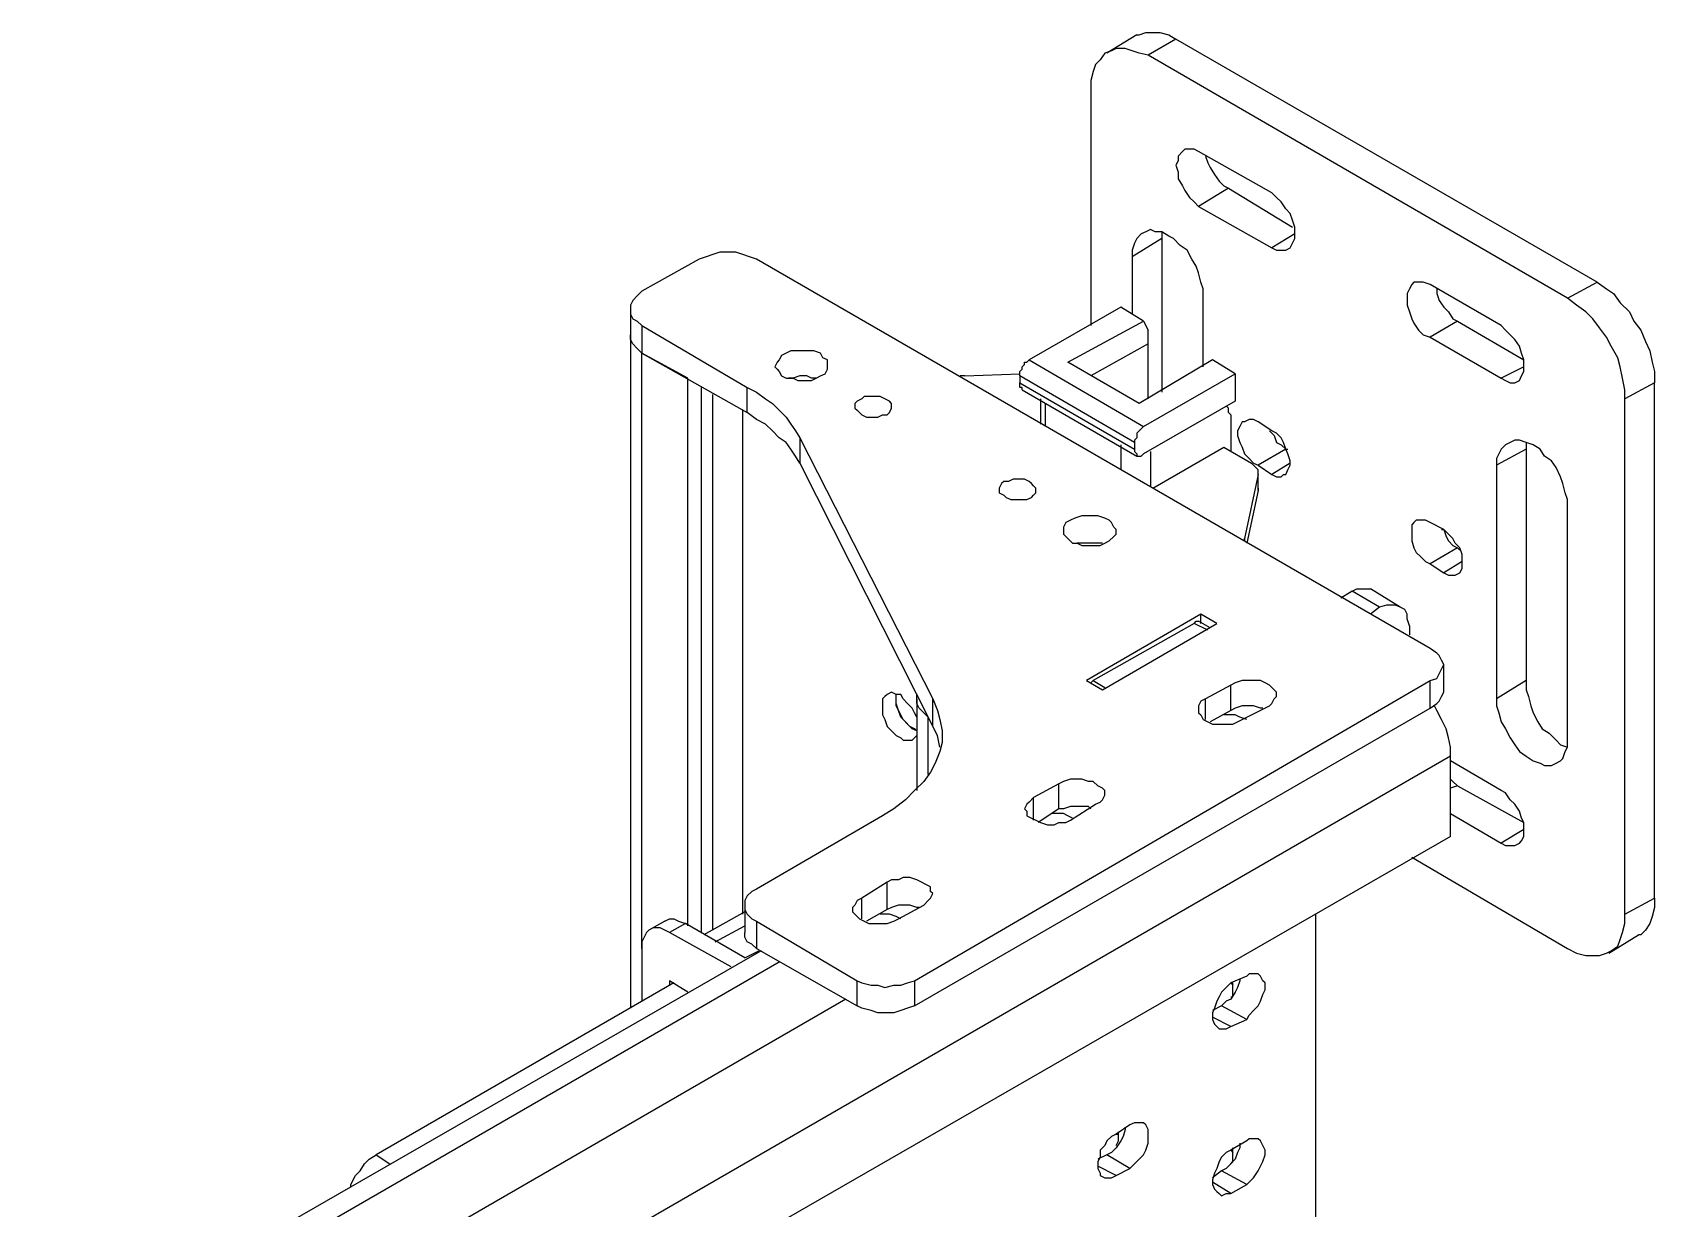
# Model space of a CAD drawing. Header units: millimetres. Extents: x -54 to 6594, y -112 to 3218.
# Drawn here: x 389.8 to 639.6, y 1884.4 to 2065.5 of the extents above; entities that cross this region are included whole.
import ezdxf

# ---------------------------------------------------------------- set-up
doc = ezdxf.new("R2010")
doc.units = ezdxf.units.MM

# ---------------------------------------------------------------- blocks, each defined once
blk = doc.blocks.new('LKarkas_iso')
at = {"lineweight": 25}
for points in [[(559.86, 2065.16), (555.27, 2062.34)], [(559.86, 2065.16), (560.21, 2065.16), (561.27, 2065.51), (562.33, 2065.51), (563.39, 2065.51), (564.8, 2065.16), (565.86, 2064.46)], [(565.86, 2064.46), (561.62, 2061.99)], [(630.77, 2027.06), (565.86, 2064.46)], [(561.62, 2061.99), (560.21, 2062.34), (559.15, 2062.69), (558.09, 2063.04), (556.68, 2063.04), (555.98, 2062.69), (554.92, 2062.34), (554.21, 2061.28), (553.51, 2060.57), (553.16, 2059.52), (552.8, 2058.11), (552.8, 2056.69)], [(626.18, 2024.59), (561.62, 2061.99)], [(552.8, 2056.69), (552.8, 2020.36)], [(569.38, 2047.17), (568.68, 2047.52), (567.97, 2047.52), (567.27, 2047.52), (566.91, 2047.17), (566.21, 2046.46), (566.21, 2045.76), (565.86, 2045.05), (566.21, 2043.99), (566.21, 2042.94), (566.91, 2041.88), (567.27, 2041.17), (567.97, 2040.11), (568.68, 2039.41), (569.38, 2038.7)], [(580.67, 2040.82), (569.38, 2047.17)], [(570.44, 2046.46), (570.79, 2045.41), (571.15, 2044.7), (571.85, 2043.64), (572.56, 2042.58), (573.26, 2041.88), (573.97, 2041.52)], [(573.97, 2041.52), (569.38, 2038.7)], [(573.97, 2041.52), (583.85, 2035.53)], [(580.67, 2032.35), (581.38, 2032), (582.08, 2032), (582.79, 2032), (583.49, 2032.35), (583.85, 2033.06), (584.2, 2033.76), (584.2, 2034.47), (584.2, 2035.53), (583.85, 2036.59), (583.49, 2037.64), (582.79, 2038.35), (582.08, 2039.41), (581.38, 2040.11), (580.67, 2040.82)], [(569.38, 2038.7), (580.67, 2032.35)], [(570.09, 2024.59), (570.09, 2026), (569.74, 2027.06), (569.38, 2028.47), (569.03, 2029.53), (568.32, 2030.59), (567.62, 2032), (566.56, 2032.71), (565.5, 2033.76), (564.8, 2034.12), (563.74, 2034.82), (562.68, 2034.82), (561.97, 2035.17), (561.27, 2034.82), (560.56, 2034.47), (559.86, 2033.76), (559.51, 2033.06), (559.15, 2032), (559.15, 2030.94)], [(563.74, 2033.76), (559.15, 2030.94)], [(563.74, 2034.82), (563.74, 2034.82), (563.74, 2033.76)], [(563.74, 2033.76), (563.74, 2010.13)], [(584.2, 2034.47), (580.67, 2032.35)], [(501.3, 2030.59), (500.24, 2030.94), (499.18, 2031.29), (498.12, 2031.65), (496.71, 2031.65), (495.65, 2031.65), (494.59, 2031.29), (493.54, 2030.94), (492.48, 2030.59)], [(559.15, 2030.94), (559.15, 2022.12)], [(492.48, 2030.59), (483.66, 2025.65)], [(605.01, 1970.62), (501.3, 2030.59)], [(483.66, 2025.65), (482.95, 2024.94), (482.25, 2024.24), (481.89, 2023.53), (481.89, 2022.83), (481.89, 2022.12), (482.25, 2021.42), (482.95, 2021.06), (483.66, 2020.36)], [(605.01, 2026.71), (603.96, 2027.06), (603.25, 2027.06), (602.54, 2027.06), (602.19, 2026.71), (601.84, 2026), (601.49, 2025.3), (601.49, 2024.59), (601.49, 2023.53), (601.84, 2022.47), (602.19, 2021.42), (602.54, 2020.71), (603.25, 2019.65), (603.96, 2018.95), (605.01, 2018.59)], [(615.95, 2020.36), (605.01, 2026.71)], [(606.07, 2026), (606.07, 2025.3), (606.42, 2024.24), (607.13, 2023.18), (607.84, 2022.47), (608.54, 2021.42), (609.25, 2021.06)], [(626.18, 2024.59), (630.77, 2027.06)], [(630.77, 2027.06), (632.18, 2026), (633.24, 2025.3), (634.29, 2023.89), (635.71, 2022.47), (636.41, 2021.06), (637.47, 2019.65), (638.17, 2017.89), (638.88, 2016.48), (639.23, 2014.71), (639.59, 2013.3), (639.59, 2011.54)], [(557.39, 2023.18), (543.28, 2015.07)], [(560.92, 2021.06), (557.39, 2023.18)], [(570.09, 2014.01), (570.09, 2024.59)], [(635, 2009.07), (635, 2010.48), (634.65, 2012.24), (634.29, 2014.01), (633.94, 2015.42), (632.88, 2017.18), (632.18, 2018.59), (631.12, 2020.01), (630.06, 2021.42), (629, 2022.47), (627.59, 2023.53), (626.18, 2024.59)], [(481.89, 2022.83), (481.89, 2018.95)], [(549.27, 2014.71), (560.92, 2021.06)], [(560.92, 2021.06), (561.62, 2019.65)], [(609.25, 2021.06), (605.01, 2018.59)], [(609.25, 2021.06), (619.48, 2015.07)], [(483.66, 2016.12), (482.95, 2016.83), (482.25, 2017.54), (481.89, 2018.24), (481.89, 2018.95)], [(483.66, 2016.12), (482.95, 2016.83), (482.25, 2017.54), (481.89, 2018.24), (481.89, 2018.95)], [(481.89, 2018.95), (481.89, 1915.23)], [(483.66, 2020.36), (483.66, 2016.12)], [(483.66, 2020.36), (499.89, 2010.83)], [(561.62, 2017.54), (561.62, 2019.65)], [(605.01, 2018.59), (615.95, 2012.24)], [(615.95, 2012.24), (616.66, 2011.89), (617.36, 2011.54), (618.07, 2011.54), (618.77, 2011.89), (619.12, 2012.6), (619.48, 2013.3), (619.48, 2014.01), (619.48, 2015.07), (619.12, 2016.12), (618.77, 2017.18), (618.07, 2018.24), (617.36, 2018.95), (616.66, 2019.65), (615.95, 2020.36)], [(483.66, 1924.4), (483.66, 2016.12)], [(483.66, 2016.12), (499.89, 2006.95)], [(490.71, 2012.24), (483.66, 2016.12)], [(511.17, 2012.6), (511.88, 2012.95), (512.23, 2013.66), (512.23, 2014.01), (512.23, 2014.71), (512.23, 2015.07), (511.53, 2015.42), (511.17, 2016.12), (510.12, 2016.48), (509.41, 2016.48), (508.35, 2016.48), (507.65, 2016.48), (506.59, 2016.48), (505.88, 2016.12), (505.18, 2015.77), (504.82, 2015.07), (504.47, 2014.71), (504.12, 2014.01), (504.47, 2013.66), (504.82, 2013.3), (505.18, 2012.6), (505.88, 2012.24), (506.94, 2012.24), (507.65, 2011.89), (508.71, 2011.89), (509.76, 2011.89), (510.47, 2012.24), (511.17, 2012.6)], [(561.62, 2017.54), (552.8, 2012.6)], [(561.62, 2009.07), (561.62, 2017.54)], [(541.87, 2012.6), (541.87, 2012.95), (541.87, 2013.3), (542.22, 2013.66), (542.22, 2014.01), (542.57, 2014.36), (542.57, 2014.71), (542.92, 2014.71), (543.28, 2015.07)], [(543.28, 2015.07), (560.92, 2004.84)], [(560.21, 2008.36), (549.27, 2014.71)], [(571.5, 2015.07), (560.21, 2008.36)], [(575.03, 2012.95), (571.5, 2015.07)], [(619.48, 2014.01), (615.95, 2012.24)], [(490.71, 1927.93), (490.71, 2012.24)], [(492.83, 1926.87), (492.83, 2010.83)], [(499.89, 2006.95), (499.89, 2010.83)], [(499.89, 2010.83), (501.3, 2010.13), (502.71, 2009.07), (503.77, 2008.36), (504.82, 2007.31), (505.88, 2006.25), (506.59, 2005.19), (507.29, 2004.13), (508, 2003.07)], [(510.47, 2012.24), (509.76, 2012.24), (509.06, 2012.6), (508, 2012.6), (506.94, 2012.24), (506.24, 2012.24)], [(533.4, 2012.6), (533.05, 2012.6), (532.69, 2012.6)], [(533.4, 2012.6), (541.87, 2012.95)], [(541.87, 2012.6), (541.87, 2011.54)], [(559.51, 2002.37), (541.87, 2012.6)], [(542.22, 2010.48), (542.22, 2010.48), (542.22, 2010.83), (541.87, 2010.83), (541.87, 2011.19), (541.87, 2011.54)], [(541.87, 2011.54), (559.51, 2001.31)], [(560.92, 2004.84), (575.03, 2012.95)], [(575.03, 2012.95), (575.03, 2008.72)], [(639.59, 2011.54), (635, 2009.07)], [(639.59, 1932.16), (639.59, 2011.54)], [(494.59, 1927.22), (494.59, 2009.77)], [(517.52, 2009.07), (516.82, 2008.72), (516.47, 2008.36), (516.47, 2007.66), (516.82, 2007.31), (517.17, 2006.95), (517.52, 2006.6), (518.23, 2006.25), (519.29, 2006.25), (519.99, 2006.25), (520.7, 2006.6), (521.41, 2006.6), (521.76, 2006.95), (522.11, 2007.66), (522.11, 2008.01), (522.11, 2008.36), (521.76, 2008.72), (521.05, 2009.07), (520.35, 2009.42), (519.64, 2009.42), (518.94, 2009.42), (517.88, 2009.42), (517.52, 2009.07)], [(542.22, 2010.48), (559.86, 2000.25)], [(545.04, 2009.07), (545.04, 2005.19)], [(545.75, 2008.36), (545.75, 2004.84)], [(575.03, 2008.72), (560.92, 2000.6)], [(635, 1929.69), (635, 2009.07)], [(499.18, 1929.69), (499.18, 2007.31)], [(508, 1999.19), (507.29, 2000.25), (506.59, 2001.31), (505.88, 2002.37), (504.82, 2003.07), (503.77, 2004.13), (502.71, 2005.19), (501.3, 2005.89), (499.89, 2006.95)], [(574.32, 2006.6), (573.97, 2006.95), (573.97, 2007.31), (573.97, 2007.66), (573.62, 2008.01)], [(574.32, 2006.6), (574.32, 2000.96)], [(578.56, 2005.54), (577.85, 2005.89), (577.14, 2005.89), (576.44, 2005.54), (576.09, 2005.54), (575.73, 2004.84), (575.38, 2004.13), (575.38, 2003.42), (575.73, 2002.37), (576.09, 2001.66), (576.44, 2000.6), (577.14, 1999.9), (577.85, 1999.19), (578.56, 1998.84)], [(560.92, 2004.84), (560.56, 2004.48), (560.21, 2004.13), (559.86, 2003.78), (559.86, 2003.42), (559.86, 2003.07), (559.51, 2002.72), (559.51, 2002.37)], [(580.67, 2004.13), (578.56, 2005.54)], [(580.32, 2004.13), (580.32, 2004.13), (581.02, 2003.42), (581.38, 2002.37), (582.08, 2002.01), (582.79, 2001.31)], [(580.67, 1997.43), (581.38, 1997.07), (582.08, 1997.07), (582.44, 1997.43), (582.79, 1997.43), (583.14, 1998.13), (583.49, 1998.84), (583.49, 1999.54), (583.14, 2000.6), (582.79, 2001.31), (582.44, 2002.37), (582.08, 2003.07), (581.38, 2003.78), (580.67, 2004.13)], [(508, 2003.07), (508, 1999.19)], [(508, 2003.07), (528.46, 1962.86)], [(557.39, 2002.01), (557.39, 1998.13)], [(559.51, 2002.37), (559.51, 2001.31)], [(559.51, 2001.31), (559.51, 2000.96), (559.86, 2000.6), (559.86, 2000.25), (560.21, 2000.25), (560.56, 2000.25), (560.92, 2000.6)], [(561.97, 2000.96), (561.97, 1995.66)], [(562.33, 1995.31), (573.26, 2001.66)], [(573.26, 2001.66), (577.5, 1999.19)], [(582.79, 2001.31), (578.56, 1998.84)], [(582.79, 2001.31), (583.14, 2001.31)], [(626.18, 1992.14), (626.18, 1993.55), (625.83, 1994.61), (625.47, 1996.02), (625.12, 1997.07), (624.42, 1998.49), (623.71, 1999.54), (622.65, 2000.25), (621.95, 2001.31), (620.89, 2002.01), (619.83, 2002.37), (618.77, 2002.72), (618.07, 2002.72), (617.36, 2002.37), (616.66, 2002.01), (615.95, 2001.31), (615.6, 2000.6), (615.24, 1999.9), (615.24, 1998.84)], [(619.83, 2001.31), (615.24, 1998.84)], [(619.83, 2002.37), (619.83, 2002.37), (619.83, 2001.31)], [(619.83, 2001.31), (619.83, 1965.68)], [(508, 1999.19), (528.46, 1958.62)], [(578.56, 1997.43), (578.56, 1997.78), (578.56, 1998.13), (578.2, 1998.49), (577.85, 1998.84), (577.5, 1999.19)], [(578.56, 1998.84), (580.67, 1997.43)], [(583.49, 1999.19), (580.67, 1997.43)], [(615.24, 1998.84), (615.24, 1962.86)], [(539.4, 1996.37), (539.04, 1996.02), (538.69, 1995.31), (538.69, 1994.96), (538.69, 1994.61), (539.4, 1994.25), (539.75, 1993.9), (540.46, 1993.55), (541.16, 1993.55), (542.22, 1993.55), (542.92, 1993.55), (543.63, 1993.9), (543.98, 1994.25), (544.34, 1994.61), (544.34, 1995.31), (543.98, 1995.66), (543.63, 1996.02), (543.28, 1996.37), (542.57, 1996.72), (541.51, 1996.72), (540.81, 1996.72), (540.1, 1996.37), (539.4, 1996.37)], [(578.56, 1997.43), (576.44, 1987.55)], [(578.56, 1995.31), (578.56, 1997.78)], [(578.56, 1994.96), (578.56, 1997.43)], [(578.56, 1994.96), (576.79, 1986.84)], [(578.56, 1995.31), (578.56, 1994.96)], [(549.63, 1990.37), (548.92, 1990.02), (548.57, 1989.31), (548.57, 1988.96), (548.57, 1988.26), (548.92, 1987.9), (549.27, 1987.55), (549.98, 1986.84), (550.69, 1986.84), (551.39, 1986.49), (552.45, 1986.49), (553.51, 1986.49), (554.21, 1986.49), (554.92, 1986.84), (555.62, 1987.2), (556.33, 1987.9), (556.68, 1988.26), (556.68, 1988.96), (556.33, 1989.31), (555.98, 1990.02), (555.62, 1990.37), (554.92, 1990.72), (553.86, 1991.08), (553.16, 1991.08), (552.1, 1991.08), (551.39, 1991.08), (550.33, 1990.72), (549.63, 1990.37)], [(626.18, 1956.51), (626.18, 1992.14)], [(605.01, 1990.02), (604.31, 1990.37), (603.6, 1990.37), (602.9, 1990.37), (602.54, 1990.02), (602.19, 1989.67), (602.19, 1988.96), (602.19, 1987.9), (602.19, 1987.2), (602.54, 1986.14), (602.9, 1985.43), (603.6, 1984.73), (604.31, 1984.02), (605.01, 1983.67)], [(607.13, 1988.96), (605.01, 1990.02)], [(606.78, 1988.96), (607.13, 1988.96), (607.48, 1987.9), (607.84, 1987.2), (608.54, 1986.49), (609.25, 1986.14)], [(607.13, 1982.26), (607.84, 1981.91), (608.54, 1981.91), (608.89, 1981.91), (609.6, 1982.26), (609.95, 1982.96), (609.95, 1983.67), (609.95, 1984.37), (609.95, 1985.08), (609.6, 1986.14), (608.89, 1986.84), (608.54, 1987.55), (607.84, 1988.26), (607.13, 1988.96)], [(554.57, 1986.84), (553.86, 1986.84), (553.16, 1986.84), (552.1, 1986.84), (551.39, 1986.84), (550.69, 1986.84)], [(576.44, 1987.55), (576.44, 1987.2)], [(576.44, 1987.2), (576.44, 1987.2), (576.44, 1987.55)], [(609.25, 1986.14), (605.01, 1983.67)], [(609.25, 1986.14), (609.6, 1985.79)], [(605.01, 1983.67), (607.13, 1982.26)], [(609.95, 1984.02), (607.13, 1982.26)], [(593.02, 1979.44), (591.26, 1978.38)], [(593.02, 1979.44), (593.72, 1979.79), (594.43, 1979.79), (595.49, 1979.79), (595.84, 1979.79)], [(597.25, 1976.97), (593.02, 1979.44)], [(600.43, 1976.97), (595.84, 1979.79)], [(569.74, 1975.91), (552.1, 1965.68)], [(569.74, 1974.5), (569.74, 1975.91)], [(572.21, 1974.5), (569.74, 1975.91)], [(597.25, 1976.97), (595.84, 1975.91)], [(601.84, 1974.14), (601.49, 1975.2), (601.49, 1975.91), (601.13, 1976.61), (600.43, 1976.97), (599.72, 1977.32), (599.02, 1977.32), (598.31, 1977.32), (597.25, 1976.97)], [(568.68, 1974.5), (553.16, 1965.68)], [(554.57, 1964.27), (572.21, 1974.5)], [(568.68, 1974.5), (569.03, 1974.85), (569.38, 1974.85)], [(570.79, 1973.44), (568.68, 1974.5)], [(571.15, 1973.79), (569.38, 1974.85)], [(601.84, 1974.14), (601.84, 1972.73)], [(605.01, 1965.68), (606.07, 1966.03), (606.42, 1966.74), (606.78, 1967.44), (607.13, 1968.15), (606.78, 1968.85), (606.42, 1969.56), (606.07, 1969.91), (605.01, 1970.62)], [(525.64, 1919.46), (605.01, 1965.68)], [(552.1, 1965.68), (554.57, 1964.27)], [(552.8, 1965.32), (552.8, 1965.32), (553.16, 1965.68)], [(553.16, 1965.68), (554.92, 1964.62)], [(580.32, 1961.8), (580.67, 1962.15), (581.02, 1962.86), (581.38, 1963.21), (581.38, 1963.91), (581.02, 1964.27), (580.32, 1964.97), (579.61, 1965.32), (578.91, 1965.68), (577.85, 1965.68), (577.14, 1965.68), (576.09, 1965.68), (575.03, 1965.32), (574.32, 1964.97)], [(605.01, 1961.44), (605.01, 1965.68)], [(607.13, 1963.91), (607.13, 1968.15)], [(619.83, 1965.68), (615.24, 1962.86)], [(619.83, 1965.68), (619.83, 1964.27), (620.18, 1963.21), (620.54, 1961.8), (620.89, 1960.74), (621.59, 1959.33), (622.3, 1958.27), (623.36, 1957.56), (624.42, 1956.51), (625.12, 1955.8), (626.18, 1955.45)], [(525.99, 1960.03), (525.64, 1960.74), (525.29, 1961.44), (524.58, 1962.15), (523.87, 1962.86), (523.52, 1963.56), (522.82, 1963.56), (522.11, 1963.91), (521.41, 1963.56), (521.05, 1963.21), (520.7, 1962.86), (520.7, 1962.15), (520.7, 1961.44), (520.7, 1960.39), (521.05, 1959.68), (521.41, 1958.62), (522.11, 1957.92), (522.82, 1957.21), (523.52, 1956.86)], [(525.99, 1957.92), (525.99, 1957.92), (525.29, 1958.27), (524.58, 1958.97), (523.87, 1959.68), (523.52, 1960.39), (523.17, 1961.09), (522.82, 1962.15), (522.82, 1962.86), (522.82, 1963.56)], [(525.99, 1957.92), (525.64, 1958.27), (524.93, 1958.62), (524.23, 1959.33), (523.52, 1960.03), (523.17, 1961.09), (522.82, 1961.8), (522.82, 1962.5), (522.82, 1963.56)], [(527.76, 1960.03), (527.05, 1960.74), (526.34, 1961.44), (525.99, 1962.15), (525.99, 1962.86), (525.99, 1963.56)], [(574.32, 1964.97), (570.44, 1962.86)], [(574.32, 1961.09), (574.32, 1964.97)], [(605.01, 1961.44), (606.07, 1962.15), (606.42, 1962.5), (606.78, 1963.21), (607.13, 1963.91)], [(528.46, 1962.86), (529.17, 1961.09), (529.52, 1959.68), (529.87, 1957.92), (529.87, 1956.15), (529.52, 1954.74), (528.81, 1952.98), (528.11, 1951.57), (527.05, 1950.16), (525.64, 1948.74), (524.23, 1947.33), (522.46, 1945.92), (520.7, 1944.86)], [(525.64, 1915.58), (605.01, 1961.44)], [(525.99, 1962.86), (525.99, 1948.74)], [(528.46, 1958.62), (528.46, 1962.86)], [(570.44, 1962.86), (569.74, 1962.5), (569.38, 1961.8), (569.38, 1961.44), (569.38, 1960.74), (569.74, 1960.39), (570.09, 1959.68), (570.79, 1959.33), (571.5, 1958.97), (572.56, 1958.97), (573.62, 1958.97), (574.67, 1958.97), (575.38, 1959.33), (576.09, 1959.68)], [(570.44, 1959.68), (570.44, 1962.86)], [(574.32, 1961.09), (571.15, 1959.33)], [(579.26, 1961.44), (578.91, 1961.44), (577.85, 1961.8), (577.14, 1961.8), (576.09, 1961.8), (575.03, 1961.44), (574.32, 1961.09)], [(576.09, 1959.68), (580.32, 1961.8)], [(608.19, 1954.04), (608.19, 1955.45), (607.84, 1956.86), (607.48, 1958.27), (606.78, 1959.68), (606.07, 1961.09), (605.72, 1961.8)], [(615.24, 1962.86), (615.24, 1961.8), (615.6, 1960.74), (615.95, 1959.33), (616.66, 1958.27), (617.36, 1956.86), (618.07, 1955.8), (618.77, 1954.74), (619.83, 1954.04), (620.89, 1953.33), (621.95, 1952.98), (622.65, 1952.62), (623.71, 1952.62), (624.42, 1952.98), (625.12, 1953.33), (625.47, 1953.68), (625.83, 1954.74), (626.18, 1955.45), (626.18, 1956.51)], [(527.76, 1951.21), (527.76, 1960.03)], [(529.52, 1955.45), (529.17, 1957.21), (528.46, 1958.62)], [(576.79, 1959.68), (575.73, 1960.03), (575.03, 1960.39), (573.97, 1960.39), (573.26, 1960.39)], [(523.52, 1956.86), (523.87, 1956.51), (524.58, 1956.51), (525.29, 1956.51), (525.64, 1956.86), (525.99, 1957.21)], [(608.19, 1954.04), (430.39, 1851.38)], [(608.19, 1941.69), (608.19, 1954.04)], [(615.95, 1948.74), (608.19, 1953.33)], [(547.86, 1949.8), (543.98, 1947.69)], [(553.51, 1946.63), (554.21, 1946.98), (554.57, 1947.33), (554.92, 1948.04), (554.92, 1948.74), (554.57, 1949.1), (553.86, 1949.45), (553.16, 1950.16), (552.45, 1950.16), (551.39, 1950.51), (550.69, 1950.51), (549.63, 1950.51), (548.57, 1950.16), (547.86, 1949.8)], [(547.86, 1945.92), (547.86, 1949.8)], [(608.19, 1950.51), (608.54, 1950.16), (609.25, 1949.45)], [(609.25, 1949.45), (608.19, 1949.1)], [(609.25, 1949.45), (619.48, 1943.81)], [(615.95, 1940.63), (616.66, 1940.28), (617.36, 1940.28), (618.07, 1940.28), (618.77, 1940.63), (619.12, 1940.98), (619.48, 1941.69), (619.48, 1942.75), (619.48, 1943.81), (619.12, 1944.51), (618.77, 1945.57), (618.07, 1946.63), (617.36, 1947.33), (616.66, 1948.39), (615.95, 1948.74)], [(543.98, 1947.69), (543.28, 1946.98), (542.92, 1946.63), (542.57, 1945.92), (542.92, 1945.57), (542.92, 1944.86), (543.63, 1944.51), (544.34, 1944.16), (545.04, 1943.81), (546.1, 1943.45), (547.16, 1943.45), (547.86, 1943.81), (548.92, 1943.81), (549.63, 1944.16)], [(543.98, 1944.16), (543.98, 1947.69)], [(547.86, 1945.92), (544.69, 1943.81)], [(552.8, 1945.92), (552.45, 1946.27), (551.39, 1946.27), (550.69, 1946.27), (549.63, 1946.27), (548.57, 1945.92), (547.86, 1945.92)], [(549.63, 1944.16), (553.51, 1946.63)], [(520.7, 1944.86), (501.3, 1933.57)], [(549.98, 1944.51), (549.27, 1944.86), (548.57, 1945.22), (547.51, 1945.22), (546.81, 1945.22)], [(608.19, 1945.22), (615.95, 1940.63)], [(608.19, 1941.69), (440.97, 1845.38)], [(619.48, 1942.75), (615.95, 1940.63)], [(602.19, 1938.51), (626.18, 1924.4)], [(501.3, 1933.57), (500.59, 1933.22), (499.89, 1932.52), (499.53, 1931.81), (499.53, 1931.11), (499.53, 1930.4), (499.89, 1929.69), (500.59, 1928.99), (501.3, 1928.64)], [(521.41, 1934.63), (517.52, 1932.16)], [(527.05, 1931.11), (527.76, 1931.81), (528.11, 1932.16), (528.46, 1932.87), (528.11, 1933.22), (528.11, 1933.93), (527.4, 1934.28), (526.7, 1934.63), (525.99, 1934.99), (524.93, 1935.34), (523.87, 1935.34), (523.17, 1934.99), (522.11, 1934.99), (521.41, 1934.63)], [(521.41, 1930.4), (521.41, 1934.63)], [(499.53, 1931.11), (499.53, 1926.87)], [(517.52, 1932.16), (516.82, 1931.81), (516.47, 1931.11), (516.11, 1930.75), (516.11, 1930.05), (516.47, 1929.69), (517.17, 1928.99), (517.88, 1928.64), (518.58, 1928.28), (519.64, 1928.28), (520.35, 1928.28), (521.41, 1928.28), (522.46, 1928.64), (523.17, 1928.99)], [(517.52, 1928.99), (517.52, 1932.16)], [(526.34, 1930.75), (525.99, 1930.75), (524.93, 1931.11), (523.87, 1931.11), (523.17, 1931.11), (522.11, 1930.75), (521.41, 1930.4)], [(523.17, 1928.99), (527.05, 1931.11)], [(635, 1929.69), (639.59, 1932.16)], [(639.59, 1932.16), (639.59, 1930.75), (639.23, 1929.34), (638.88, 1928.28), (638.17, 1927.22), (637.47, 1926.52), (637.12, 1926.52)], [(487.19, 1928.64), (484.72, 1927.22)], [(487.19, 1928.64), (487.89, 1928.99), (488.6, 1928.99), (489.3, 1928.64), (490.36, 1928.28)], [(490.36, 1928.28), (487.89, 1926.87)], [(499.53, 1922.99), (490.36, 1928.28)], [(499.53, 1930.05), (493.18, 1926.52)], [(501.3, 1928.64), (501.3, 1924.4)], [(501.3, 1928.64), (516.82, 1919.46)], [(521.41, 1930.4), (518.23, 1928.64)], [(523.52, 1928.99), (522.82, 1929.34), (521.76, 1929.69), (521.05, 1929.69), (520.35, 1929.69)], [(587.37, 1929.69), (587.37, 1880.31)], [(626.18, 1924.4), (627.59, 1923.7), (629, 1923.34), (630.06, 1923.34), (631.12, 1923.34), (632.18, 1923.7), (632.88, 1924.05), (633.94, 1924.76), (634.29, 1925.81), (634.65, 1926.87), (635, 1928.28), (635, 1929.69)], [(487.89, 1926.87), (487.19, 1927.22), (486.48, 1927.58), (485.42, 1927.58), (484.72, 1927.22), (484.36, 1926.87), (484.01, 1926.17), (483.66, 1925.46), (483.66, 1924.4)], [(497.42, 1921.58), (487.89, 1926.87)], [(494.95, 1925.46), (499.53, 1927.93)], [(501.3, 1924.4), (500.59, 1925.11), (499.89, 1925.46), (499.53, 1926.17), (499.53, 1926.87)], [(632.53, 1923.7), (637.12, 1926.52)], [(502, 1924.05), (389.82, 1859.49)], [(483.66, 1924.4), (483.66, 1916.29)], [(499.53, 1922.99), (501.65, 1924.05)], [(501.3, 1924.4), (516.82, 1915.58)], [(504.82, 1922.29), (392.99, 1857.73)], [(488.6, 1919.11), (442.74, 1892.65)], [(490.71, 1917.7), (487.89, 1919.46)], [(487.89, 1919.46), (487.89, 1918.76)], [(516.82, 1915.58), (516.82, 1919.46)], [(516.82, 1919.46), (517.52, 1919.11), (518.94, 1918.76), (519.99, 1918.76), (521.05, 1918.41), (522.46, 1918.76), (523.52, 1918.76), (524.58, 1919.11), (525.64, 1919.46)], [(525.64, 1919.46), (525.64, 1915.58)], [(574.32, 1919.11), (573.62, 1918.41), (572.91, 1917.7), (572.56, 1916.99), (572.21, 1916.29), (571.85, 1915.23), (571.5, 1914.52), (571.5, 1913.47), (571.85, 1912.76), (572.21, 1912.41), (572.56, 1912.06), (572.91, 1912.06), (573.62, 1912.06), (574.32, 1912.41)], [(575.73, 1919.82), (575.73, 1919.46), (575.38, 1918.41), (575.03, 1917.7), (574.32, 1916.64), (573.62, 1916.29), (572.91, 1915.58)], [(576.79, 1920.17), (574.32, 1919.11)], [(574.32, 1919.11), (574.67, 1918.76)], [(574.32, 1916.99), (574.67, 1916.99), (574.67, 1917.7), (574.67, 1918.76)], [(574.67, 1918.76), (574.67, 1919.11)], [(576.79, 1913.47), (577.14, 1914.17), (577.85, 1914.88), (578.56, 1915.58), (578.91, 1916.29), (579.26, 1917.35), (579.61, 1918.05), (579.61, 1919.11), (579.26, 1919.46), (578.91, 1920.17), (578.56, 1920.52), (577.85, 1920.52), (577.14, 1920.52), (576.79, 1920.17)], [(515.06, 1916.64), (416.28, 1859.49)], [(525.64, 1915.58), (524.58, 1915.23), (523.52, 1914.88), (522.46, 1914.52), (521.05, 1914.52), (519.99, 1914.52), (518.94, 1914.88), (517.52, 1915.23), (516.82, 1915.58)], [(572.91, 1915.58), (571.5, 1914.88)], [(574.32, 1912.41), (571.5, 1913.82)], [(576.79, 1913.47), (572.91, 1915.58)], [(574.32, 1912.41), (576.79, 1913.47)], [(556.68, 1895.83), (555.98, 1895.47), (555.27, 1894.77), (554.92, 1894.06), (554.21, 1893.36), (554.21, 1892.3), (553.86, 1891.59), (553.86, 1890.54), (554.21, 1889.83), (554.21, 1889.48), (554.92, 1889.12), (555.27, 1889.12), (555.98, 1889.12), (556.68, 1889.48)], [(558.09, 1896.89), (558.09, 1896.53), (557.74, 1895.47), (557.39, 1894.77), (556.68, 1893.71), (555.98, 1893.01), (555.27, 1892.65)], [(558.8, 1897.24), (556.68, 1895.83)], [(556.68, 1895.83), (557.04, 1895.83)], [(556.68, 1894.06), (556.68, 1894.06), (557.04, 1894.77), (557.04, 1895.83)], [(557.04, 1895.83), (557.04, 1896.18)], [(558.8, 1890.54), (559.51, 1891.24), (560.21, 1891.95), (560.92, 1892.65), (561.27, 1893.36), (561.62, 1894.42), (561.62, 1895.12), (561.62, 1895.83), (561.62, 1896.53), (561.27, 1897.24), (560.92, 1897.59), (560.21, 1897.59), (559.51, 1897.59), (558.8, 1897.24)], [(574.32, 1893.36), (573.62, 1893.01), (572.91, 1892.3), (572.56, 1891.59), (572.21, 1890.54), (571.85, 1889.83), (571.5, 1888.77), (571.5, 1888.07), (571.85, 1887.36), (572.21, 1887.01), (572.56, 1886.66), (572.91, 1886.3), (573.62, 1886.66), (574.32, 1886.66)], [(575.73, 1894.42), (575.73, 1893.71), (575.38, 1893.01), (575.03, 1891.95), (574.32, 1891.24), (573.62, 1890.54), (572.91, 1890.18)], [(576.79, 1894.77), (574.32, 1893.36)], [(574.32, 1893.36), (574.67, 1893.01)], [(574.67, 1893.01), (574.67, 1893.71)], [(576.79, 1888.07), (577.14, 1888.42), (577.85, 1889.12), (578.56, 1890.18), (578.91, 1890.89), (579.26, 1891.59), (579.61, 1892.65), (579.61, 1893.36), (579.26, 1894.06), (578.91, 1894.77), (578.56, 1895.12), (577.85, 1895.12), (577.14, 1895.12), (576.79, 1894.77)], [(438.86, 1887.71), (438.86, 1888.07), (439.56, 1889.48), (440.27, 1890.18), (440.97, 1891.24), (441.68, 1891.95), (442.74, 1892.65)], [(442.74, 1892.65), (444.85, 1891.24)], [(555.27, 1892.65), (553.86, 1891.95)], [(556.68, 1889.48), (553.86, 1890.89)], [(558.8, 1890.54), (555.27, 1892.65)], [(574.32, 1891.24), (574.67, 1891.59), (574.67, 1892.3), (574.67, 1893.01)], [(556.68, 1889.48), (558.8, 1890.54)], [(572.91, 1890.18), (571.5, 1889.12)], [(574.32, 1886.66), (571.5, 1888.42)], [(576.79, 1888.07), (572.91, 1890.18)], [(574.32, 1886.66), (576.79, 1888.07)]]:
    blk.add_lwpolyline(points, dxfattribs=at)

msp = doc.modelspace()

# ---------------------------------------------------------------- block references
msp.add_blockref('LKarkas_iso', (0, 0))

doc.saveas('drawing.dxf')
